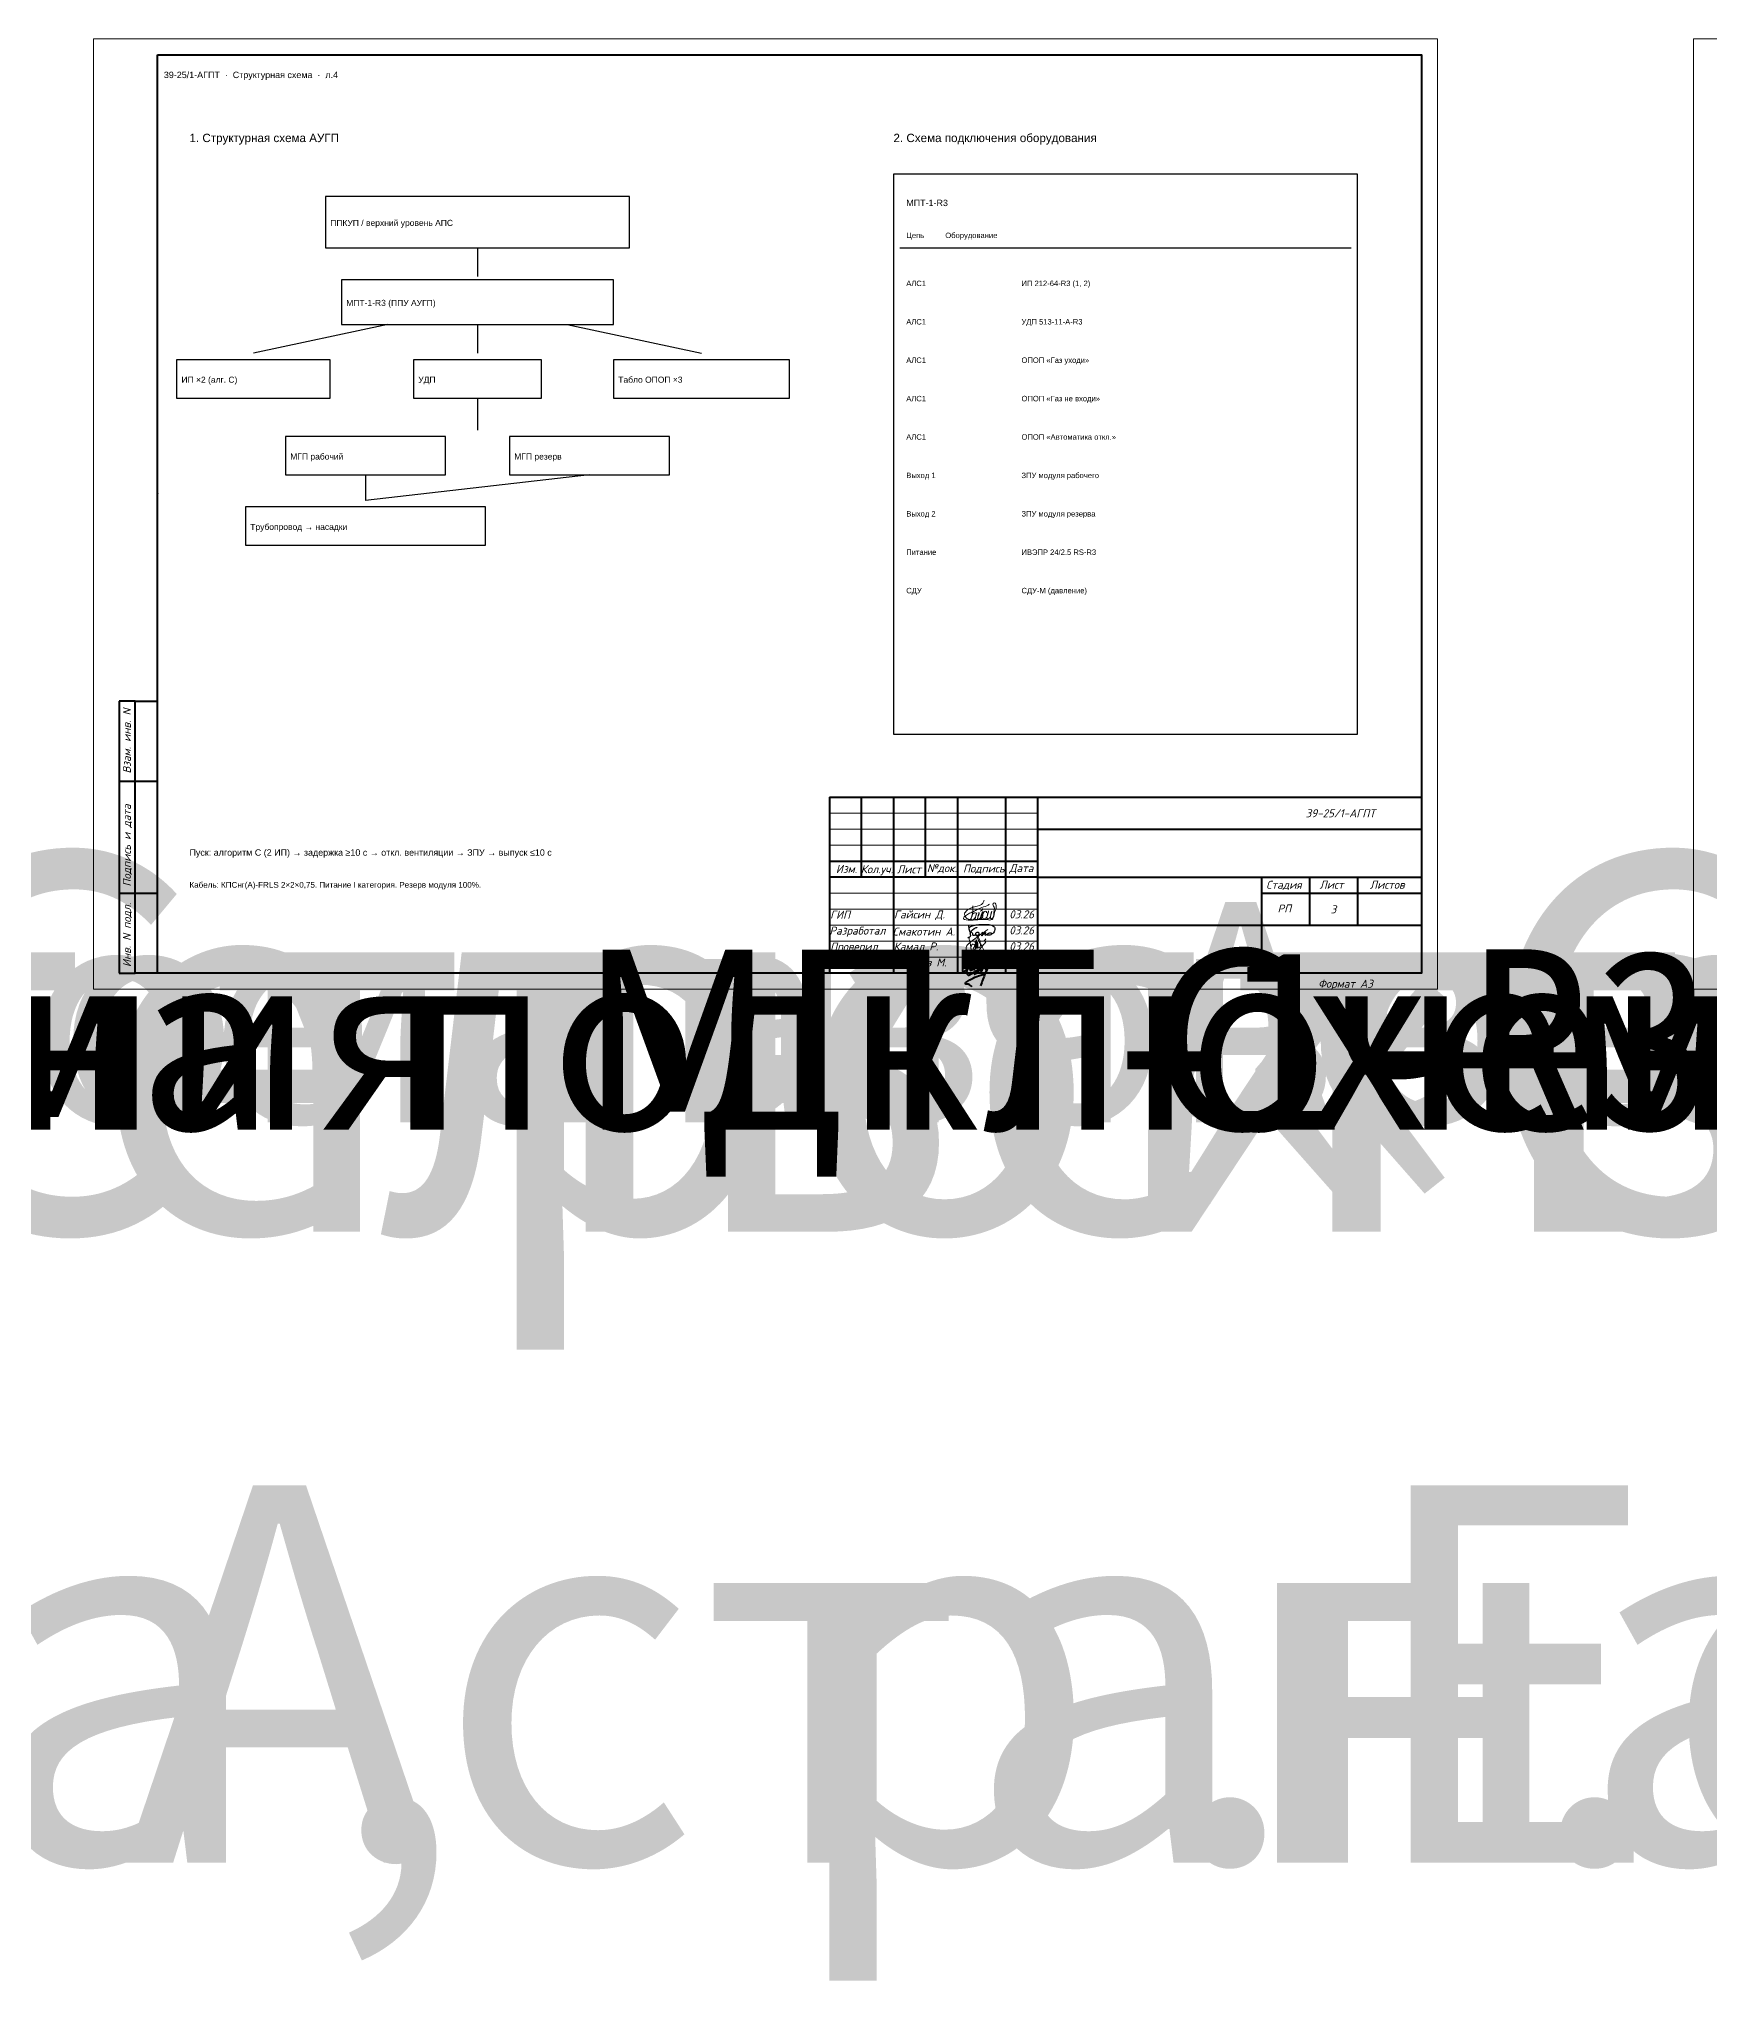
# Model space of a CAD drawing. Header units: millimetres. Extents: x 0 to 351840, y -132678 to 32417.
# Drawn here: x 1983 to 2505, y -310 to 297 of the extents above; entities that cross this region are included whole.
import ezdxf
from ezdxf.enums import TextEntityAlignment as Align

# ---------------------------------------------------------------- set-up
doc = ezdxf.new("R2018")
doc.units = ezdxf.units.MM
doc.linetypes.add('DASHED2', pattern=[0.375, 0.25, -0.125])
for name, color, linetype in [('AGPT-FRAME', 7, 'Continuous'), ('AGPT-SCHEME', 3, 'Continuous'), ('AGPT-TEXT', 7, 'Continuous')]:
    doc.layers.add(name, color=color, linetype=linetype)
for name, color, linetype, lineweight in [('AR_Sloy', 252, 'Continuous', 9), ('MMX_Штамп', 7, 'Continuous', 40), ('Аннотация', 7, 'Continuous', 9), ('Основная надпись', 7, 'Continuous', 20)]:
    doc.layers.add(name, color=color, linetype=linetype, lineweight=lineweight)
doc.styles.add('AGPT', font='arial.ttf')
doc.styles.add('ISOCPEUR_2', font='isocpeur.ttf', dxfattribs={"width": 0.9, "height": 125})
doc.styles.add('MMX_Текст', font='isocpeui.ttf', dxfattribs={"height": 200})
doc.styles.get("Standard").update_dxf_attribs({"font": 'arial.ttf'})

# ---------------------------------------------------------------- blocks, each defined once
blk = doc.blocks.new('A$C0A8A679B')
at = {"color": 5, "lineweight": 30}
for points in [[(-132, 121), (-113, 34), (-82, -66, -0.028492), (-76, -111), (-73, -144), (-70, -169, -0.18529), (-73, -198, -0.067585), (-87, -220), (-96, -232, -0.064169), (-121, -249, -0.153851), (-141, -256, -0.313768), (-144, -253, -0.208011), (-131, -239)], [(-119, 64, -0.105297), (1, 124, -0.043049), (112, 151, -0.042001), (428, 170, -0.079099), (605, 141, -0.111805), (667, 107, -0.265262), (698, 8, -0.070915), (672, -68, -0.091745), (631, -115, -0.104943), (595, -137, -0.158462), (472, -171, -0.400065), (450, -150, -0.237006), (556, -95, -0.550919), (595, -137)], [(-77, -103, -0.185203), (108, 69, -0.246142), (148, 66)], [(-56, -67, -0.157403), (-13, -95, -0.216933), (-3, -129, 0.251787), (12, -163, 0.177053), (62, -164, 0.111615), (91, -142, 0.480215), (120, -171, 0.136508), (190, -155, 0.442483), (206, -107, 0.271514), (138, -86, 0.146525), (96, -114, 0.777605), (109, -134)], [(217, -135, 0.353055), (191, -142, 0.543906), (200, -156, 0.171524), (297, -104, 0.135372), (309, -90, 0.382428), (307, -79, 0.445005), (297, -90), (299, -176, -0.648589), (289, -185, -0.479139), (290, -171), (299, -163, 0.163591), (367, -108, -0.050497), (387, -86, -0.898744), (401, -95, 0.257684), (384, -154, 0.386515), (422, -158, -0.183654), (450, -150)]]:
    blk.add_lwpolyline(points, format="xyb", dxfattribs=at)
blk = doc.blocks.new('Гайсин')
at = {"lineweight": 13, "ltscale": 100}
for points in [[(-56, 209), (42, 323), (543, 582), (550, 618)], [(317, 194), (284, 221), (229, 211), (155, 86), (152, 3), (228, 26), (306, 167), (325, 225), (292, 117), (279, 71), (275, 23), (305, 8), (365, 137), (396, 230, 0), (384, 148), (353, 57), (357, 14), (411, 34), (466, 102), (504, 231), (502, 250, 0), (469, 175), (441, 84), (433, 28), (473, 43, 0), (513, 143, 0), (572, 264, 0), (623, 258, 0), (624, 220, 0), (623, 258, 0), (525, 220, 0), (517, 184, 0), (506, 89, 0), (528, 38), (610, 58), (669, 181), (690, 284), (660, 189), (647, 116), (643, 40, 0), (720, 54), (766, 184), (778, 231), (796, 266), (751, 94, 0), (775, 30), (834, 82), (876, 221), (932, 396), (864, 531), (836, 514), (864, 402), (857, 245), (840, 73), (799, 10), (648, 8), (356, 4), (-96, 56), (97, 205), (244, 271), (424, 369, 0), (637, 441), (724, 488)], [(203, 435), (70, 17), (-29, 93), (-63, 199)], [(431, 277), (500, 310), (507, 360)]]:
    blk.add_spline(points, degree=3, dxfattribs=at)
blk = doc.blocks.new('*U980')
at = {"color": 0}
for p, q in [((-40000, 15500), (-40000, 15500)), ((-40000, 15500), (-40000, 15500)), ((-40000, 15500), (-40000, 15500)), ((-40000, 15500), (-40000, 15499)), ((-40000, 15499), (-40000, 15499)), ((-40000, 15499), (-40000, 15499)), ((-40700, 9000), (-41200, 9000)), ((-41200, 9000), (-41200, 500)), ((-40700, 9000), (-40000, 9000)), ((-40700, 6500), (-40700, 9000)), ((-41200, 6500), (-40000, 6500)), ((-40700, 3000), (-40700, 6500)), ((-41200, 3000), (-40000, 3000)), ((-40700, 500), (-40700, 3000)), ((-41200, 500), (-40700, 500)), ((-40000, 500), (-40700, 500))]:
    blk.add_line(p, q, dxfattribs=at)
at = {"color": 0, "lineweight": 9}
blk.add_line((-40000, 15500), (-40000, 15499), dxfattribs=at)
blk.add_line((-40000, 15500), (-40000, 15499), dxfattribs=at)
at = {"color": 0, "ltscale": 0.04}
for p, q in [((-19000, 6000), (-500, 6000)), ((-18000, 3500), (-18000, 6000)), ((-17000, 6000), (-17000, 500)), ((-16000, 3500), (-16000, 6000)), ((-15000, 6000), (-15000, 500)), ((-13500, 6000), (-13500, 500)), ((-12500, 6000), (-12500, 500)), ((-12500, 5000), (-500, 5000)), ((-12500, 4500), (-12500, 4500)), ((-19000, 4000), (-12500, 4000)), ((-12500, 3500), (-19000, 3500)), ((-12500, 3500), (-500, 3500)), ((-5500, 3500), (-5500, 500)), ((-4000, 3500), (-4000, 2000)), ((-2500, 3500), (-2500, 2000)), ((-5500, 3000), (-500, 3000)), ((-12500, 2000), (-500, 2000))]:
    blk.add_line(p, q, dxfattribs=at)
at = {"color": 0, "lineweight": 9, "ltscale": 0.04}
for p, q in [((-12500, 5500), (-19000, 5500)), ((-12500, 5000), (-19000, 5000)), ((-12500, 4500), (-19000, 4500)), ((-19000, 3000), (-12500, 3000)), ((-19000, 2500), (-12500, 2500)), ((-19000, 2000), (-12500, 2000)), ((-19000, 1500), (-12500, 1500)), ((-12500, 1000), (-19000, 1000))]:
    blk.add_line(p, q, dxfattribs=at)
at = {"lineweight": 18}
blk.add_lwpolyline([(-42000, 29700), (0, 29700), (0, 0), (-42000, 0), (-42000, 29700)], dxfattribs=at)
at = {"lineweight": -2}
blk.add_lwpolyline([(-40000, 29200), (-500, 29200), (-500, 500), (-40000, 500)], close=True, dxfattribs=at)
at = {"color": 0, "ltscale": 0.04}
blk.add_lwpolyline([(-19000, 6000), (-19000, 500)], dxfattribs=at)
at = {"color": 156, "lineweight": 18}
for points in [[(-14646, 1639), (-14610, 1066), (-14733, 1302), (-14605, 1464), (-14047, 1873)], [(-14583, 1331), (-14512, 1415), (-14440, 1272), (-14508, 1206), (-14481, 1318), (-14440, 1371), (-14452, 1505), (-14402, 1278), (-14415, 1557), (-14420, 1498), (-14397, 1338), (-14377, 1285), (-14362, 1418), (-14376, 1475), (-14384, 1412), (-14319, 1293), (-14284, 1415), (-14404, 1707), (-14310, 1468), (-14205, 1199), (-14267, 1208), (-14479, 1035), (-14323, 1223), (-14115, 1479)], [(-14161, 1519), (-14110, 1578)]]:
    blk.add_spline(points, degree=3, dxfattribs=at)
at = {"color": 5}
for points in [[(-14778, 717), (-14839, 639), (-14848, 583), (-14837, 549), (-14757, 578), (-14613, 668), (-14495, 772), (-14433, 843), (-14376, 927), (-14394, 924), (-14476, 858), (-14574, 720), (-14609, 620), (-14605, 597), (-14512, 628), (-14373, 760), (-14290, 912), (-14290, 917), (-14356, 847), (-14444, 713), (-14479, 612), (-14479, 586)], [(-14385, 750), (-14273, 812), (-14221, 876), (-14210, 961), (-14252, 992), (-14319, 995), (-14391, 977), (-14451, 932), (-14520, 864), (-14571, 812), (-14634, 741), (-14689, 658), (-14708, 568), (-14706, 484), (-14665, 443), (-14589, 471), (-14391, 593), (-14302, 675), (-14148, 849), (-14107, 912), (-14102, 947), (-14118, 937), (-14162, 886), (-14228, 780), (-14311, 652), (-14364, 564), (-14427, 488), (-14461, 468), (-14446, 504), (-14387, 554), (-14227, 651), (-14102, 783), (-14009, 898), (-14023, 922), (-14049, 898), (-14092, 831), (-14170, 714), (-14234, 595), (-14266, 536)], [(-14131, 623), (-13956, 738), (-13815, 865), (-13711, 993), (-13650, 1136), (-13651, 1168), (-13745, 1114), (-13834, 1004), (-13946, 844), (-14029, 719), (-14131, 500), (-14278, 113)], [(-14537, 77), (-14670, 156), (-14757, 179), (-14673, 253), (-14456, 375), (-14210, 461), (-14141, 469)]]:
    blk.add_spline(points, degree=3, dxfattribs=at)
blk.add_blockref('Гайсин', (-14720, 2170, 0))
at = {"layer": 'AR_Sloy', "color": 2, "linetype": 'DASHED2', "lineweight": 50}
blk.add_blockref('A$C0A8A679B', (-14528, 1860), dxfattribs=at)
at = {"color": 0, "style": 'MMX_Текст'}
for s, height, p in [('Согласовано:', 0.0385, (-40000, 15499)), ('Взам. инв. N', 250, (-40830, 6744)), ('Подпись и дата', 250, (-40830, 3211)), ('Инв. N подл.', 250, (-40830, 696))]:
    blk.add_text(s, height=height, rotation=90, dxfattribs=at).set_placement(p)
for s, p in [('Изм.', (-18800, 3635)), ('Кол.уч.', (-18019, 3628)), ('Лист', (-16890, 3625)), ('№док.', (-15958, 3661)), ('Подпись', (-14827, 3650)), ('Дата', (-13381, 3664)), ('Стадия', (-5353, 3141)), ('Лист', (-3686, 3145)), ('Листов', (-2114, 3145)), ('ГИП', (-18980, 2209)), ('03.26', (-13381, 2218)), ('РП', (-4998, 2400)), ('Разработал', (-19000, 1709)), ('03.26', (-13381, 1718)), ('Проверил', (-18980, 1209)), ('03.26', (-13381, 1218)), ('Н.контр.', (-18980, 709)), ('03.26', (-13381, 718))]:
    blk.add_text(s, height=250, dxfattribs=at).set_placement(p)
at = {"color": 0, "insert": (-16984, 2464), "char_height": 250, "width": 2467.55, "attachment_point": 1, "style": 'MMX_Текст'}
blk.add_mtext('{\\C7;Гайсин Д.}', dxfattribs=at)
at = {"lineweight": 30, "flags": 104}
for tag, height, p in [('НАИМЕНОВАНИЕ_КОМПЛЕКСА_ИЛИ_НАИМЕНОВАНИЕ_МИКРОРАЙОНА', 200, (-6912, 4363)), ('НАИМЕНОВАНИЕ_ЗДАНИЯ_СООРУЖЕНИЯ', 250, (-9284, 3136)), ('НАИМЕНОВАНИЕ_ЧЕРТЕЖА', 250, (-9168, 1636))]:
    blk.add_attdef(tag, text='', height=height, dxfattribs=at).set_placement(p, align=Align.MIDDLE_CENTER)
at = {"color": 0, "style": 'MMX_Текст'}
for tag, p in [('39-25/1-ЭО', (-2716, 5376)), ('Р¤РћР\xa0РњРђРў', (-3731, 50))]:
    blk.add_attdef(tag, p, '', height=250, dxfattribs=at)
for tag, p in [('Р›Р\x98РЎРў', (-3250, 2500)), ('Р›Р\x98РЎРўРћР’', (-1500, 2500))]:
    blk.add_attdef(tag, text='', height=250, dxfattribs=at).set_placement(p, align=Align.MIDDLE_CENTER)
at = {"layer": 'Аннотация', "insert": (-15699, 1360), "char_height": 250, "width": 129.07, "attachment_point": 1, "style": 'ISOCPEUR_2'}
blk.add_mtext('\\fISOCPEUR|b0|i0|c204|p34|;\\W.7; ', dxfattribs=at)
at = {"layer": 'Основная надпись', "lineweight": 9, "style": 'MMX_Текст'}
blk.add_text('Смакотин А.', height=250, dxfattribs=at).set_placement((-17021, 1605), align=Align.BOTTOM_LEFT)
at = {"layer": 'Основная надпись', "lineweight": 9, "char_height": 250, "attachment_point": 1, "style": 'MMX_Текст'}
for s, insert, width in [('{\\C7;Камал Р.}', (-16995, 1464), 2254.44), ('Соболев М.', (-17000, 964), 2225.84)]:
    blk.add_mtext(s, dxfattribs=dict(at, insert=insert, width=width))
blk = doc.blocks.new('AGPT_Frame_A3_v2')
at = {"layer": 'MMX_Штамп', "color": 0}
ref = blk.add_blockref('*U980', (42000, 25), dxfattribs=at)
ref.add_attrib('ШИФР-РАЗДЕЛ', '39-25/1-АГПТ', (37881, 5401), dxfattribs={"layer": '0', "color": 0, "height": 250, "style": 'MMX_Текст'})
ref.add_attrib('ЛИСТ', '3', dxfattribs={"layer": '0', "color": 0, "height": 250, "style": 'MMX_Текст'}).set_placement((38750, 2525), align=Align.MIDDLE_CENTER)
ref.add_attrib('ФОРМАТ', 'Формат А3', (38269, 75), dxfattribs={"layer": '0', "color": 0, "height": 250, "style": 'MMX_Текст'})
lines = blk.add_mtext('«Строительство детского сада, расположенного по адресу: \\Pг.Астана, р.Есиль, ул.Е779 уч.26» ', dxfattribs={"layer": '0', "insert": (35500, 4275), "char_height": 11826, "attachment_point": 1})
ref.add_attrib('НАИМЕНОВАНИЕ_КОМПЛЕКСА_ИЛИ_НАИМЕНОВАНИЕ_МИКРОРАЙОНА', '', (35500, 4275), dxfattribs={"flags": 104}).embed_mtext(lines)
lines = blk.add_mtext('Автоматическое газовое пожаротушение', dxfattribs={"layer": '0', "insert": (33000, 2775), "char_height": 6909.49, "attachment_point": 1})
ref.add_attrib('НАИМЕНОВАНИЕ_ЗДАНИЯ_СООРУЖЕНИЯ', '', (33000, 2775), dxfattribs={"flags": 104}).embed_mtext(lines)
lines = blk.add_mtext('Схема подключения МПТ-1-R3', dxfattribs={"layer": '0', "insert": (33000, 1275), "char_height": 5636.08, "attachment_point": 1})
ref.add_attrib('НАИМЕНОВАНИЕ_ЧЕРТЕЖА', '', (33000, 1275), dxfattribs={"flags": 104}).embed_mtext(lines)

msp = doc.modelspace()

# ---------------------------------------------------------------- linework, layer by layer
at = {"layer": 'AGPT-SCHEME'}
msp.add_lwpolyline([(2250, 80), (2395, 80), (2395, 255), (2250, 255)], close=True, dxfattribs=at)
at = {"layer": 'AGPT-SCHEME', "color": 3}
for points in [[(2072.5, 232), (2167.5, 232), (2167.5, 248), (2072.5, 248)], [(2026, 185), (2074, 185), (2074, 197), (2026, 197)], [(2100, 185), (2140, 185), (2140, 197), (2100, 197)]]:
    msp.add_lwpolyline(points, close=True, dxfattribs=at)
for points in [[(2120, 232), (2120, 223)], [(2092, 208), (2050, 199)], [(2120, 208), (2120, 199)], [(2148, 208), (2190, 199)], [(2120, 185), (2120, 175)], [(2085, 161), (2085, 153)], [(2155, 161), (2085, 153)]]:
    msp.add_lwpolyline(points, dxfattribs=at)
at = {"layer": 'AGPT-SCHEME'}
msp.add_lwpolyline([(2252, 232), (2393, 232)], dxfattribs=at)
at = {"layer": 'AGPT-SCHEME', "color": 1}
for points in [[(2077.5, 208), (2162.5, 208), (2162.5, 222), (2077.5, 222)], [(2060, 161), (2110, 161), (2110, 173), (2060, 173)]]:
    msp.add_lwpolyline(points, close=True, dxfattribs=at)
at = {"layer": 'AGPT-SCHEME', "color": 6}
msp.add_lwpolyline([(2162.5, 185), (2217.5, 185), (2217.5, 197), (2162.5, 197)], close=True, dxfattribs=at)
at = {"layer": 'AGPT-SCHEME', "color": 8}
msp.add_lwpolyline([(2130, 161), (2180, 161), (2180, 173), (2130, 173)], close=True, dxfattribs=at)
at = {"layer": 'AGPT-SCHEME', "color": 5}
msp.add_lwpolyline([(2047.5, 139), (2122.5, 139), (2122.5, 151), (2047.5, 151)], close=True, dxfattribs=at)

# ---------------------------------------------------------------- block references
at = {"layer": 'AGPT-FRAME', "xscale": 0.00999999999999996, "yscale": 0.00999999999999996}
for p in [(1000, 0), (1500, 0), (2000, 0), (2500, 0)]:
    msp.add_blockref('AGPT_Frame_A3_v2', p, dxfattribs=at)

# ---------------------------------------------------------------- texts
at = {"layer": 'AGPT-SCHEME', "style": 'AGPT'}
for s, p in [('ППКУП / верхний уровень АПС', (2074, 238.8)), ('МПТ-1-R3 (ППУ АУГП)', (2079, 213.8)), ('ИП ×2 (алг. C)', (2027.5, 189.8)), ('УДП', (2101.5, 189.8)), ('Табло ОПОП ×3', (2164, 189.8)), ('МГП рабочий', (2061.5, 165.8)), ('МГП резерв', (2131.5, 165.8)), ('Трубопровод → насадки', (2049, 143.8))]:
    msp.add_text(s, height=1.9, dxfattribs=at).set_placement(p)
at = {"layer": 'AGPT-TEXT', "style": 'AGPT'}
for s, height, p in [('39-25/1-АГПТ  ·  Структурная схема  ·  л.4', 2, (2022, 285)), ('1. Структурная схема АУГП', 2.6, (2030, 265)), ('2. Схема подключения оборудования', 2.6, (2250, 265)), ('МПТ-1-R3', 2, (2254, 245)), ('Цепь          Оборудование', 1.7, (2254, 235)), ('АЛС1', 1.7, (2254, 220)), ('ИП 212-64-R3 (1, 2)', 1.7, (2290, 220)), ('АЛС1', 1.7, (2254, 208)), ('УДП 513-11-A-R3', 1.7, (2290, 208)), ('АЛС1', 1.7, (2254, 196)), ('ОПОП «Газ уходи»', 1.7, (2290, 196)), ('АЛС1', 1.7, (2254, 184)), ('ОПОП «Газ не входи»', 1.7, (2290, 184)), ('АЛС1', 1.7, (2254, 172)), ('ОПОП «Автоматика откл.»', 1.7, (2290, 172)), ('Выход 1', 1.7, (2254, 160)), ('ЗПУ модуля рабочего', 1.7, (2290, 160)), ('Выход 2', 1.7, (2254, 148)), ('ЗПУ модуля резерва', 1.7, (2290, 148)), ('Питание', 1.7, (2254, 136)), ('ИВЭПР 24/2.5 RS-R3', 1.7, (2290, 136)), ('СДУ', 1.7, (2254, 124)), ('СДУ-М (давление)', 1.7, (2290, 124)), ('Пуск: алгоритм C (2 ИП) → задержка ≥10 с → откл. вентиляции → ЗПУ → выпуск ≤10 с', 2, (2030, 42)), ('Кабель: КПСнг(А)-FRLS 2×2×0,75. Питание I категория. Резерв модуля 100%.', 1.8, (2030, 32))]:
    msp.add_text(s, height=height, dxfattribs=at).set_placement(p)

doc.saveas('drawing.dxf')
